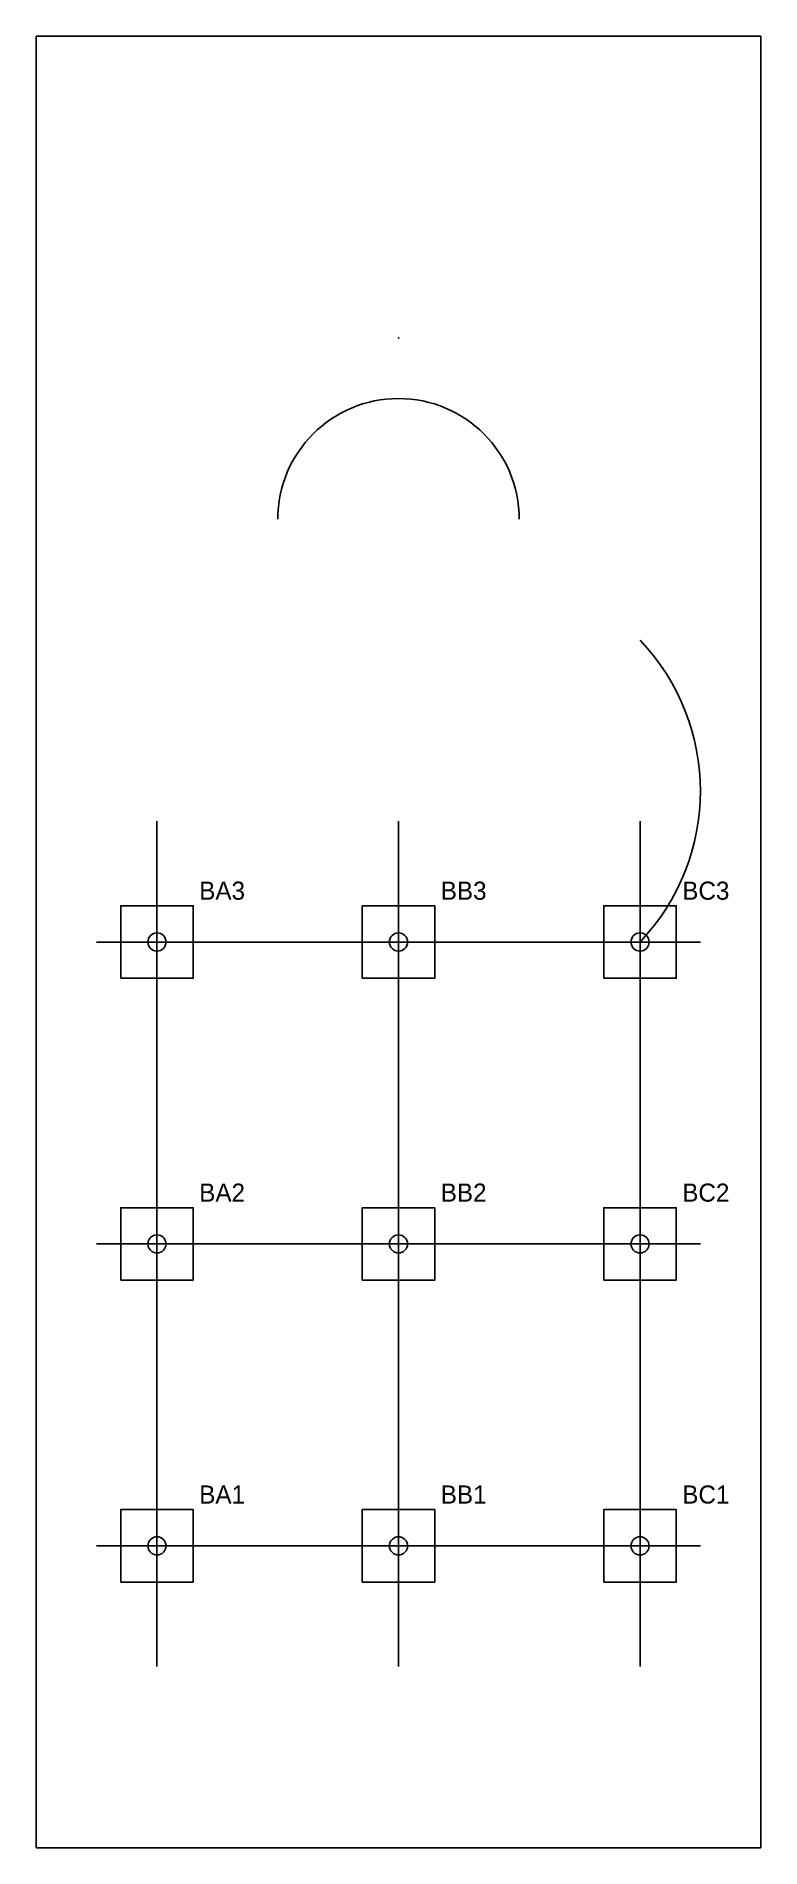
# Model space of a CAD drawing. Header units: metres. Extents: x 3550000 to 3550012, y 7030000 to 7030030.
import ezdxf

# ---------------------------------------------------------------- set-up
doc = ezdxf.new("R2010")
doc.units = ezdxf.units.M
for name, color, linetype in [('BASES', 1, 'Continuous'), ('EJES', 8, 'Continuous'), ('MUROS', 5, 'Continuous'), ('TERRENO', 3, 'Continuous'), ('TEXTOS', 7, 'Continuous')]:
    doc.layers.add(name, color=color, linetype=linetype)

# ---------------------------------------------------------------- blocks, each defined once
blk = doc.blocks.new('BASE_120')
blk.add_lwpolyline([(-0.6, -0.6), (0.6, -0.6), (0.6, 0.6), (-0.6, 0.6)], close=True)
blk.add_circle((0, 0), 0.15)

msp = doc.modelspace()

# ---------------------------------------------------------------- linework, layer by layer
at = {"layer": 'EJES'}
for p, q in [((3550002, 7030003), (3550002, 7030017)), ((3550006, 7030003), (3550006, 7030017)), ((3550010, 7030003), (3550010, 7030017)), ((3550001, 7030015), (3550011, 7030015)), ((3550001, 7030010), (3550011, 7030010)), ((3550001, 7030005), (3550011, 7030005))]:
    msp.add_line(p, q, dxfattribs=at)
at = {"layer": 'MUROS'}
msp.add_lwpolyline([(3550002, 7030015), (3550010, 7030015, 0.4), (3550010, 7030020)], format="xyb", dxfattribs=at)
msp.add_arc((3550006, 7030022), 2, 0, 180, dxfattribs=at)
at = {"layer": 'TERRENO'}
msp.add_lwpolyline([(3550000, 7030000), (3550012, 7030000), (3550012, 7030030), (3550000, 7030030)], close=True, dxfattribs=at)
msp.add_point((3550006, 7030025), dxfattribs=at)

# ---------------------------------------------------------------- block references
at = {"layer": 'BASES'}
for p in [(3550002, 7030015), (3550006, 7030015), (3550010, 7030015), (3550002, 7030010), (3550006, 7030010), (3550010, 7030010), (3550002, 7030005), (3550006, 7030005), (3550010, 7030005)]:
    msp.add_blockref('BASE_120', p, dxfattribs=at)

# ---------------------------------------------------------------- texts
at = {"layer": 'TEXTOS'}
for s, p in [('BA3', (3550002.7, 7030015.7)), ('BB3', (3550006.7, 7030015.7)), ('BC3', (3550010.7, 7030015.7)), ('BA2', (3550002.7, 7030010.7)), ('BB2', (3550006.7, 7030010.7)), ('BC2', (3550010.7, 7030010.7)), ('BA1', (3550002.7, 7030005.7)), ('BB1', (3550006.7, 7030005.7)), ('BC1', (3550010.7, 7030005.7))]:
    msp.add_text(s, height=0.3, dxfattribs=at).set_placement(p)

doc.saveas('drawing.dxf')
